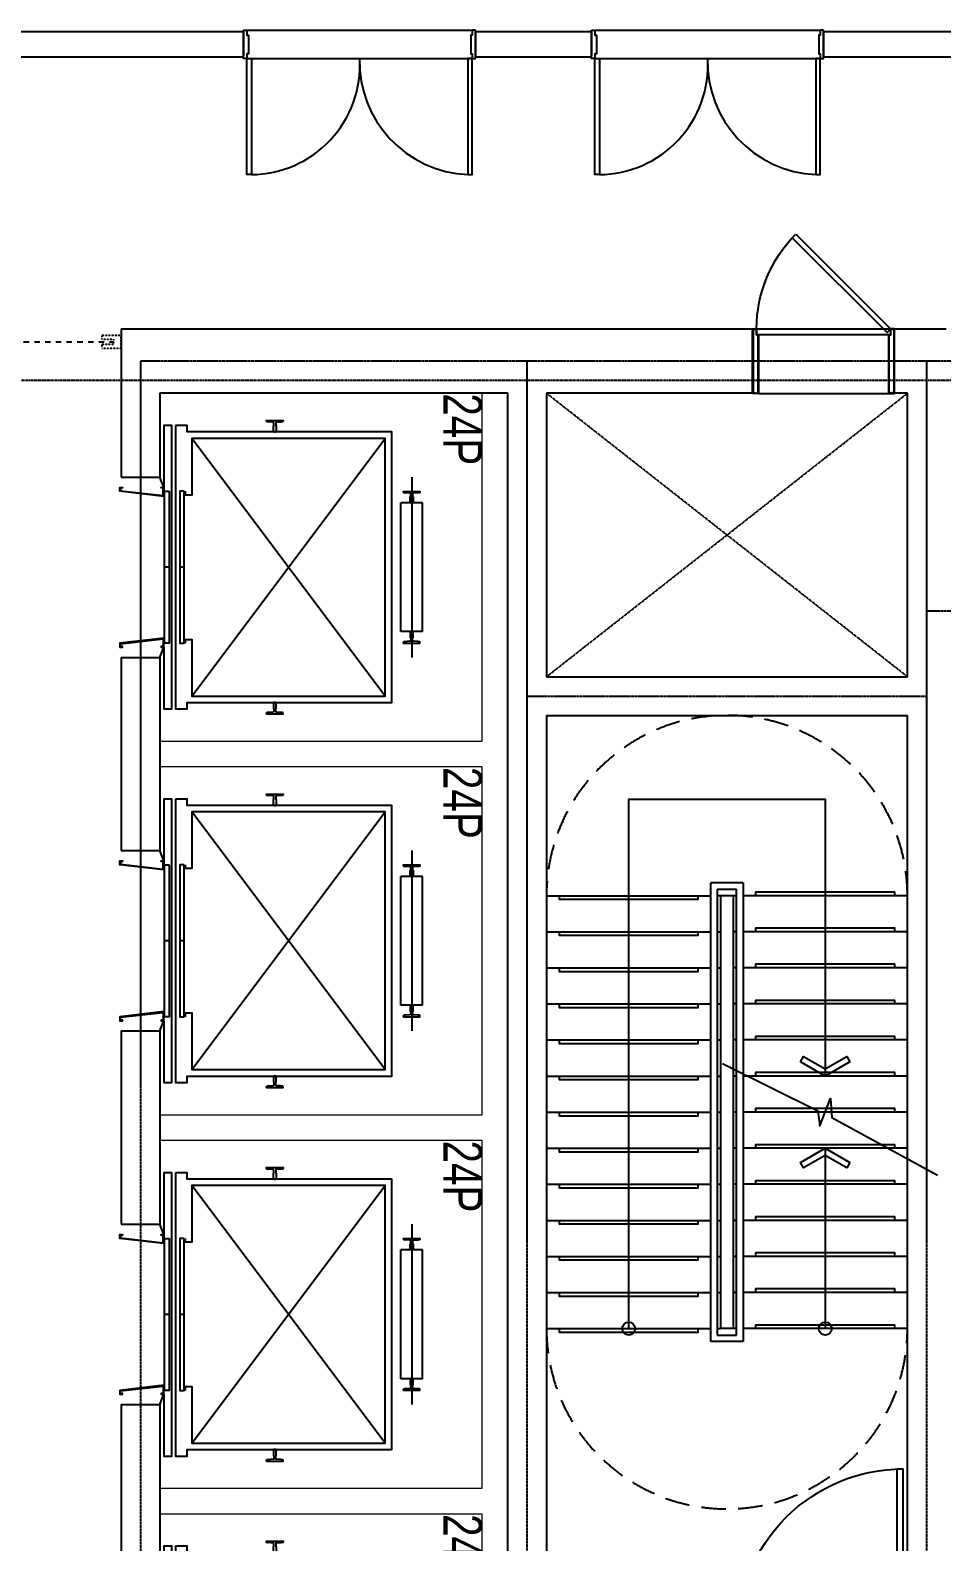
# Model space of a CAD drawing. Header units: millimetres. Extents: x -179076 to 173472, y -18667 to 271134.
# Drawn here: x -121593 to -114521, y 200502 to 212236 of the extents above; entities that cross this region are included whole.
import ezdxf
from ezdxf.enums import TextEntityAlignment as Align

# ---------------------------------------------------------------- set-up
doc = ezdxf.new("R2010")
doc.units = ezdxf.units.MM
for name, pattern in [('X-CORE_21F$0$18$0$STYLE_19', [0.83328, 0.41656, -0.41672]), ('X-CORE_21F$0$CENTER2', [1.125, 0.75, -0.125, 0.125, -0.125]), ('X-CORE_21F$0$DASHED', [3, 2, -1]), ('X-CORE_21F$0$HID', [1.5, 1, -0.5]), ('X-CORE_21F$0$HIDDEN', [9.525, 6.35, -3.175]), ('X-GRID_5~ROOF$0$CENTER2', [1.125, 0.75, -0.125, 0.125, -0.125])]:
    doc.linetypes.add(name, pattern=pattern)
doc.layers.get('0').update_dxf_attribs({"lineweight": 20})
doc.layers.get('Defpoints').update_dxf_attribs({"color": 151, "lineweight": 9})
for name, color, linetype in [('X-CORE_21F$0$A-CEN2', 8, 'X-CORE_21F$0$CENTER2'), ('X-CORE_21F$0$A-CON', 2, 'Continuous'), ('X-CORE_21F$0$A-DOOR', 4, 'Continuous'), ('X-CORE_21F$0$A-DOORF', 9, 'Continuous'), ('X-CORE_21F$0$A-ELE4', 8, 'Continuous'), ('X-CORE_21F$0$A-ELEV', 5, 'Continuous'), ('X-CORE_21F$0$A-HID2', 9, 'X-CORE_21F$0$HID'), ('X-CORE_21F$0$A-HR', 6, 'Continuous'), ('X-CORE_21F$0$A-OPEN2', 9, 'X-CORE_21F$0$DASHED'), ('X-CORE_21F$0$A-STR', 4, 'Continuous'), ('X-CORE_21F$0$A-SYM', 7, 'Continuous'), ('X-GRID_5~ROOF$0$A-CEN1', 1, 'X-GRID_5~ROOF$0$CENTER2'), ('X-INT-OFFICE-21F$0$A-DOOR', 4, 'Continuous'), ('X-INT-OFFICE-21F$0$A-DOORF', 9, 'Continuous'), ('X-INT-OFFICE-21F$0$A-ELE4', 8, 'Continuous'), ('X-INT-OFFICE-21F$0$A-WALD', 7, 'Continuous')]:
    doc.layers.add(name, color=color, linetype=linetype)
doc.styles.add('X-CORE_21F$0$X-CORE_6~19F$0$평면도$0$X-PLAN_1F$0$돋움', font='')
doc.styles.add('X-CORE_21F$0$X-PLAN$0$Standard', font='')
doc.styles.get('X-CORE_21F$0$X-CORE_6~19F$0$평면도$0$X-PLAN_1F$0$돋움').set_extended_font_data('Dotum')
doc.styles.get('X-CORE_21F$0$X-PLAN$0$Standard').set_extended_font_data('DotumChe')

# ---------------------------------------------------------------- blocks, each defined once
blk = doc.blocks.new('X-INT-OFFICE-21F$0$DOOR_2400')
at = {"layer": 'X-INT-OFFICE-21F$0$A-DOOR'}
for points in [[(41794, 101558), (41794, 101523), (41844, 101523), (41844, 101508), (42038, 101508), (42038, 101523), (42088, 101523), (42088, 101558)], [(42088, 101523), (42088, 101478), (43288, 101478), (43288, 101523)], [(41794, 99158), (41794, 99193), (41844, 99193), (41844, 99208), (42038, 99208), (42038, 99193), (42088, 99193), (42088, 99158)], [(42088, 99193), (42088, 99238), (43288, 99238), (43288, 99193)]]:
    blk.add_lwpolyline(points, close=True, dxfattribs=at)
at = {"layer": 'X-INT-OFFICE-21F$0$A-DOORF'}
for centre, radius, start, end in [((42121, 101526), 1168, 268.3863, 357.6653), ((42157, 99230), 1131, 0.4286, 93.5198)]:
    blk.add_arc(centre, radius, start, end, dxfattribs=at)
at = {"layer": 'X-INT-OFFICE-21F$0$A-ELE4'}
for p, q in [((41794, 99193), (41794, 101523)), ((42088, 99193), (42088, 101523))]:
    blk.add_line(p, q, dxfattribs=at)
blk = doc.blocks.new('X-CORE_21F$0$X-CORE_6~19F$0$20P-210-11009')
at = {"layer": 'Defpoints'}
blk.add_lwpolyline([(2050, -300), (2050, 0), (2700, 0), (2700, 2500), (0, 2500), (0, 0), (650, 0), (650, -300)], dxfattribs=at)
at = {"layer": 'X-CORE_21F$0$A-DOOR'}
for points in [[(735, 25), (735, 10), (730, 10), (730, 30), (800, 30), (760, -310), (730, -310), (730, -290), (735, -290), (735, -305), (756, -305), (794, 25)], [(1965, 25), (1965, 10), (1970, 10), (1970, 30), (1900, 30), (1940, -310), (1970, -310), (1970, -290), (1965, -290), (1965, -305), (1944, -305), (1906, 25)]]:
    blk.add_lwpolyline(points, close=True, dxfattribs=at)
at = {"layer": 'X-CORE_21F$0$A-ELEV'}
for p, q in [((850, 2039), (850, 1869)), ((1850, 2039), (850, 2039)), ((850, 2039), (850, 1869)), ((1850, 2039), (1850, 1869)), ((650, 1954), (2050, 1954)), ((773, 1907), (772, 1897)), ((1927, 1907), (1928, 1897)), ((1850, 1869), (850, 1869)), ((2350, 1749), (350, 249)), ((2350, 249), (350, 1749)), ((300, 886), (300, 898)), ((300, 898), (300, 886)), ((2477, 845), (2478, 835)), ((1350, 189), (1350, 154)), ((1350, 72), (1350, 37))]:
    blk.add_line(p, q, dxfattribs=at)
for points in [[(761, 1890), (765, 1890), (761, 1890), (761, 2018), (765, 2018, -0.397026), (772, 2011), (773, 2001), (775, 1968, 0.397088), (782, 1961), (800, 1961, 0.414214), (804, 1965), (847, 1965, -0.414214), (850, 1963), (850, 1945, -0.414214), (847, 1943), (804, 1943, 0.414214), (800, 1947), (782, 1947, 0.397073), (775, 1940), (772, 1897, -0.397026), (765, 1890, 0.397026), (772, 1897, -0.397026), (765, 1890)], [(1939, 1890), (1935, 1890), (1939, 1890), (1939, 2018), (1935, 2018, 0.397026), (1928, 2011), (1927, 2001), (1925, 1968, -0.397088), (1918, 1961), (1900, 1961, -0.414214), (1896, 1965), (1853, 1965, 0.414214), (1850, 1963), (1850, 1945, 0.414214), (1853, 1943), (1896, 1943, -0.414214), (1900, 1947), (1918, 1947, -0.397073), (1925, 1940), (1928, 1897, 0.397026), (1935, 1890, -0.397026), (1928, 1897, 0.397026), (1935, 1890)], [(211, 828), (215, 828), (211, 828), (211, 956), (215, 956, -0.397026), (222, 949), (223, 939), (225, 906, 0.397088), (232, 899), (250, 899, 0.414214), (254, 903), (297, 903, -0.414214), (300, 901), (300, 883, -0.414214), (297, 881), (254, 881, 0.414214), (250, 885), (232, 885, 0.397073), (225, 878), (222, 835, -0.397026), (215, 828, 0.397026), (222, 835, -0.397026), (215, 828)], [(2489, 828), (2485, 828), (2489, 828), (2489, 956), (2485, 956, 0.397026), (2478, 949), (2477, 939), (2475, 906, -0.397088), (2468, 899), (2450, 899, -0.414214), (2446, 903), (2403, 903, 0.414214), (2400, 901), (2400, 883, 0.414214), (2403, 881), (2446, 881, -0.414214), (2450, 885), (2468, 885, -0.397073), (2475, 878), (2478, 835, 0.397026), (2485, 828, -0.397026), (2478, 835, 0.397026), (2485, 828)]]:
    blk.add_lwpolyline(points, format="xyb", dxfattribs=at)
for points in [[(250, 122), (2450, 122), (2450, 212), (2400, 212), (2400, 1799), (300, 1799), (300, 212), (250, 212)], [(760, 189), (760, 154), (1940, 154), (1940, 189)], [(760, 72), (1940, 72), (1940, 37), (760, 37)]]:
    blk.add_lwpolyline(points, close=True, dxfattribs=at)
for points in [[(1940, 199), (1910, 199), (1910, 249), (2350, 249), (2350, 1749), (350, 1749), (350, 249), (790, 249), (790, 199), (760, 199)], [(2050, 0), (1970, 30), (2450, 30), (2450, 92), (250, 92), (250, 30), (730, 30), (650, 0)]]:
    blk.add_lwpolyline(points, dxfattribs=at)
at = {"layer": 'Defpoints', "style": 'X-CORE_21F$0$X-CORE_6~19F$0$평면도$0$X-PLAN_1F$0$돋움', "width": 0.8}
blk.add_text('24P', height=300, dxfattribs=at).set_placement((0, 2500), align=Align.TOP_LEFT)
blk = doc.blocks.new('X-CORE_21F$0$SD-1350-220')
at = {"layer": 'X-CORE_21F$0$A-DOOR'}
for points in [[(35, 25), (80, 25), (80, 1305), (35, 1305)], [(0, -195), (35, -195), (35, -145), (50, -145), (50, -25), (35, -25), (35, 25), (0, 25)], [(1350, -195), (1315, -195), (1315, -145), (1300, -145), (1300, -25), (1315, -25), (1315, 25), (1350, 25)]]:
    blk.add_lwpolyline(points, close=True, dxfattribs=at)
at = {"layer": 'X-CORE_21F$0$A-DOORF'}
blk.add_arc((35, 25), 1280, 359.9893, 90, dxfattribs=at)
at = {"layer": 'X-CORE_21F$0$A-ELE4'}
for p, q in [((1315, 25), (35, 25)), ((1315, -195), (35, -195))]:
    blk.add_line(p, q, dxfattribs=at)
at = {"layer": 'Defpoints', "linetype": 'Continuous', "style": 'X-CORE_21F$0$X-PLAN$0$Standard', "text_generation_flag": 6}
blk.add_text('SD-1350-220', height=37.5, rotation=180, dxfattribs=at).set_placement((251, -91), align=Align.MIDDLE)
blk = doc.blocks.new('*U331')
at = {"layer": 'X-CORE_21F$0$A-DOOR', "color": 8}
for p, q in [((1067, 0), (30, 0)), ((45, -45), (1052, -45)), ((1052, -499), (45, -499))]:
    blk.add_line(p, q, dxfattribs=at)
at = {"layer": 'X-CORE_21F$0$A-DOOR'}
for points in [[(763, 733), (30, 0), (58, -28), (792, 705)], [(2, -15), (2, -15), (2, -15), (0, -15), (0, 0), (30, 0), (30, -45), (45, -45), (45, -499), (0, -499), (0, -484), (2, -484), (2, -484), (2, -484), (2, -497), (43, -497), (43, -47), (28, -47), (28, -2), (2, -2)], [(1095, -15), (1095, -15), (1095, -15), (1097, -15), (1097, 0), (1067, 0), (1067, -45), (1052, -45), (1052, -499), (1097, -499), (1097, -484), (1095, -484), (1095, -484), (1095, -484), (1095, -497), (1054, -497), (1054, -47), (1069, -47), (1069, -2), (1095, -2)]]:
    blk.add_lwpolyline(points, close=True, dxfattribs=at)
at = {"layer": 'X-CORE_21F$0$A-DOOR', "color": 8}
for points in [[(20, -497), (2, -497), (2, -2), (20, -2), (20, -3), (3, -3), (3, -495), (20, -495)], [(1077, -497), (1095, -497), (1095, -2), (1077, -2), (1077, -3), (1094, -3), (1094, -495), (1077, -495)]]:
    blk.add_lwpolyline(points, close=True, dxfattribs=at)
blk.add_arc((30, 0), 1037, 0, 45, dxfattribs=at)

msp = doc.modelspace()

# ---------------------------------------------------------------- linework, layer by layer
at = {"layer": 'X-CORE_21F$0$A-CEN2'}
for p, q in [((-111437.3, 209667.5), (-120737.3, 209667.5)), ((-120737.3, 209667.5), (-120737.3, 197767.5)), ((-117737.3, 197767.5), (-117737.3, 209667.5)), ((-114637.3, 197767.5), (-114637.3, 209667.5)), ((-111437.3, 207727.4), (-114637.3, 207727.4)), ((-117737.3, 207067.5), (-114637.3, 207067.5))]:
    msp.add_line(p, q, dxfattribs=at)
at = {"layer": 'X-CORE_21F$0$A-CON', "ltscale": 10}
for p, q in [((-120887.3, 209917.5), (-120887.3, 208767.5)), ((-120887.3, 209917.5), (-115989.7, 209917.5)), ((-115989.7, 209417.5), (-115989.7, 209917.5)), ((-114887.3, 209917.5), (-114487.3, 209917.5)), ((-114887.3, 209417.5), (-114887.3, 209917.5)), ((-117887.3, 209417.5), (-120587.3, 209417.5)), ((-120587.3, 209417.5), (-120587.3, 208767.5)), ((-117887.3, 198017.5), (-117887.3, 209417.5)), ((-115989.7, 209417.5), (-117587.3, 209417.5)), ((-117587.3, 209417.5), (-117587.3, 207217.5)), ((-114787.3, 209417.5), (-114887.3, 209417.5)), ((-114787.3, 207217.5), (-114787.3, 209417.5)), ((-120887.3, 208767.5), (-120587.3, 208767.5)), ((-120887.3, 207367.5), (-120887.3, 205867.5)), ((-120887.3, 207367.5), (-120587.3, 207367.5)), ((-120587.3, 207367.5), (-120587.3, 205867.5)), ((-117587.3, 207217.5), (-114787.3, 207217.5)), ((-117587.3, 206917.5), (-117587.3, 199867.5)), ((-117587.3, 206917.5), (-114787.3, 206917.5)), ((-114787.3, 197517.5), (-114787.3, 206917.5)), ((-120887.3, 205867.5), (-120587.3, 205867.5)), ((-120887.3, 204467.5), (-120587.3, 204467.5)), ((-120887.3, 204467.5), (-120887.3, 202967.5)), ((-120587.3, 204467.5), (-120587.3, 202967.5)), ((-120887.3, 202967.5), (-120587.3, 202967.5)), ((-120887.3, 201567.5), (-120587.3, 201567.5)), ((-120887.3, 201567.5), (-120887.3, 200067.5)), ((-120587.3, 201567.5), (-120587.3, 200067.5))]:
    msp.add_line(p, q, dxfattribs=at)
at = {"layer": 'X-CORE_21F$0$A-ELE4'}
for points in [[(-116412.3, 205517.5), (-116412.3, 205487.5), (-117487.3, 205487.5), (-117487.3, 205517.5)], [(-115962.3, 205517.5), (-115962.3, 205547.5), (-114887.3, 205547.5), (-114887.3, 205517.5)], [(-116412.3, 205237.5), (-116412.3, 205207.5), (-117487.3, 205207.5), (-117487.3, 205237.5)], [(-115962.3, 205237.5), (-115962.3, 205267.5), (-114887.3, 205267.5), (-114887.3, 205237.5)], [(-115962.3, 204957.5), (-115962.3, 204987.5), (-114887.3, 204987.5), (-114887.3, 204957.5)], [(-116412.3, 204957.5), (-116412.3, 204927.5), (-117487.3, 204927.5), (-117487.3, 204957.5)], [(-116412.3, 204677.5), (-116412.3, 204647.5), (-117487.3, 204647.5), (-117487.3, 204677.5)], [(-115962.3, 204677.5), (-115962.3, 204707.5), (-114887.3, 204707.5), (-114887.3, 204677.5)], [(-116412.3, 204397.5), (-116412.3, 204367.5), (-117487.3, 204367.5), (-117487.3, 204397.5)], [(-115962.3, 204397.5), (-115962.3, 204427.5), (-114887.3, 204427.5), (-114887.3, 204397.5)], [(-116412.3, 204117.5), (-116412.3, 204087.5), (-117487.3, 204087.5), (-117487.3, 204117.5)], [(-115962.3, 204117.5), (-115962.3, 204147.5), (-114887.3, 204147.5), (-114887.3, 204117.5)], [(-116412.3, 203837.5), (-116412.3, 203807.5), (-117487.3, 203807.5), (-117487.3, 203837.5)], [(-115962.3, 203837.5), (-115962.3, 203867.5), (-114887.3, 203867.5), (-114887.3, 203837.5)], [(-115962.3, 203557.5), (-115962.3, 203587.5), (-114887.3, 203587.5), (-114887.3, 203557.5)], [(-116412.3, 203557.5), (-116412.3, 203527.5), (-117487.3, 203527.5), (-117487.3, 203557.5)], [(-116412.3, 203277.5), (-116412.3, 203247.5), (-117487.3, 203247.5), (-117487.3, 203277.5)], [(-115962.3, 203277.5), (-115962.3, 203307.5), (-114887.3, 203307.5), (-114887.3, 203277.5)], [(-116412.3, 202997.5), (-116412.3, 202967.5), (-117487.3, 202967.5), (-117487.3, 202997.5)], [(-115962.3, 202997.5), (-115962.3, 203027.5), (-114887.3, 203027.5), (-114887.3, 202997.5)], [(-116412.3, 202717.5), (-116412.3, 202687.5), (-117487.3, 202687.5), (-117487.3, 202717.5)], [(-115962.3, 202717.5), (-115962.3, 202747.5), (-114887.3, 202747.5), (-114887.3, 202717.5)], [(-116412.3, 202437.5), (-116412.3, 202407.5), (-117487.3, 202407.5), (-117487.3, 202437.5)], [(-115962.3, 202437.5), (-115962.3, 202467.5), (-114887.3, 202467.5), (-114887.3, 202437.5)], [(-115962.3, 202157.5), (-115962.3, 202187.5), (-114887.3, 202187.5), (-114887.3, 202157.5)], [(-116412.3, 202157.5), (-116412.3, 202127.5), (-117487.3, 202127.5), (-117487.3, 202157.5)]]:
    msp.add_lwpolyline(points, dxfattribs=at)
at = {"layer": 'X-CORE_21F$0$A-HID2', "linetype": 'X-CORE_21F$0$18$0$STYLE_19', "ltscale": 100}
msp.add_lwpolyline([(-124227.3, 209817.5), (-120947.3, 209817.5)], dxfattribs=at)
at = {"layer": 'X-CORE_21F$0$A-HID2', "linetype": 'X-CORE_21F$0$18$0$STYLE_19'}
msp.add_lwpolyline([(-121037.3, 209837.5), (-120947.3, 209837.5), (-120947.3, 209797.5), (-121037.3, 209797.5), (-121037.3, 209767.5), (-120887.3, 209767.5), (-120887.3, 209867.5), (-121037.3, 209867.5), (-121037.3, 209837.5)], dxfattribs=at)
at = {"layer": 'X-CORE_21F$0$A-HR'}
for p, q in [((-116312.3, 202057.5), (-116312.3, 205617.5)), ((-116062.3, 205617.5), (-116312.3, 205617.5)), ((-116062.3, 205617.5), (-116062.3, 202057.5)), ((-116262.3, 205567.5), (-116262.3, 202107.5)), ((-116262.3, 205567.5), (-116112.3, 205567.5)), ((-116112.3, 202107.5), (-116112.3, 205567.5)), ((-116262.3, 202107.5), (-116112.3, 202107.5))]:
    msp.add_line(p, q, dxfattribs=at)
msp.add_lwpolyline([(-116062.3, 202057.5), (-116312.3, 202057.5)], dxfattribs=at)
at = {"layer": 'X-CORE_21F$0$A-OPEN2'}
for p, q in [((-117587.3, 207217.5), (-114787.3, 209417.5)), ((-114787.3, 207217.5), (-117587.3, 209417.5))]:
    msp.add_line(p, q, dxfattribs=at)
at = {"layer": 'X-CORE_21F$0$A-STR'}
for p, q in [((-117587.3, 205517.5), (-116312.3, 205517.5)), ((-116112.3, 205517.5), (-116262.3, 205517.5)), ((-116237.3, 205517.5), (-116237.3, 202157.5)), ((-116137.3, 202157.5), (-116137.3, 205517.5)), ((-114787.3, 205517.5), (-116062.3, 205517.5)), ((-117587.3, 205237.5), (-116312.3, 205237.5)), ((-116262.3, 205237.5), (-116237.3, 205237.5)), ((-116112.3, 205237.5), (-116137.3, 205237.5)), ((-114787.3, 205237.5), (-116062.3, 205237.5)), ((-117587.3, 204957.5), (-116312.3, 204957.5)), ((-116262.3, 204957.5), (-116237.3, 204957.5)), ((-116112.3, 204957.5), (-116137.3, 204957.5)), ((-114787.3, 204957.5), (-116062.3, 204957.5)), ((-117587.3, 204677.5), (-116312.3, 204677.5)), ((-116262.3, 204677.5), (-116237.3, 204677.5)), ((-116112.3, 204677.5), (-116137.3, 204677.5)), ((-114787.3, 204677.5), (-116062.3, 204677.5)), ((-117587.3, 204397.5), (-116312.3, 204397.5)), ((-116262.3, 204397.5), (-116237.3, 204397.5)), ((-116112.3, 204397.5), (-116137.3, 204397.5)), ((-114787.3, 204397.5), (-116062.3, 204397.5)), ((-117587.3, 204117.5), (-116312.3, 204117.5)), ((-116262.3, 204117.5), (-116237.3, 204117.5)), ((-116112.3, 204117.5), (-116137.3, 204117.5)), ((-114787.3, 204117.5), (-116062.3, 204117.5)), ((-117587.3, 203837.5), (-116312.3, 203837.5)), ((-116262.3, 203837.5), (-116237.3, 203837.5)), ((-116112.3, 203837.5), (-116137.3, 203837.5)), ((-114787.3, 203837.5), (-116062.3, 203837.5)), ((-117587.3, 203557.5), (-116312.3, 203557.5)), ((-116262.3, 203557.5), (-116237.3, 203557.5)), ((-116112.3, 203557.5), (-116137.3, 203557.5)), ((-114787.3, 203557.5), (-116062.3, 203557.5)), ((-117587.3, 203277.5), (-116312.3, 203277.5)), ((-116262.3, 203277.5), (-116237.3, 203277.5)), ((-116112.3, 203277.5), (-116137.3, 203277.5)), ((-114787.3, 203277.5), (-116062.3, 203277.5)), ((-117587.3, 202997.5), (-116312.3, 202997.5)), ((-116262.3, 202997.5), (-116237.3, 202997.5)), ((-116112.3, 202997.5), (-116137.3, 202997.5)), ((-114787.3, 202997.5), (-116062.3, 202997.5)), ((-117587.3, 202717.5), (-116312.3, 202717.5)), ((-116262.3, 202717.5), (-116237.3, 202717.5)), ((-116112.3, 202717.5), (-116137.3, 202717.5)), ((-114787.3, 202717.5), (-116062.3, 202717.5)), ((-117587.3, 202437.5), (-116312.3, 202437.5)), ((-116262.3, 202437.5), (-116237.3, 202437.5)), ((-116112.3, 202437.5), (-116137.3, 202437.5)), ((-114787.3, 202437.5), (-116062.3, 202437.5)), ((-117587.3, 202157.5), (-116312.3, 202157.5)), ((-116262.3, 202157.5), (-116237.3, 202157.5)), ((-116137.3, 202157.5), (-116237.3, 202157.5)), ((-116112.3, 202157.5), (-116137.3, 202157.5)), ((-114787.3, 202157.5), (-116062.3, 202157.5))]:
    msp.add_line(p, q, dxfattribs=at)
at = {"layer": 'X-CORE_21F$0$A-STR', "color": 8, "linetype": 'X-CORE_21F$0$HIDDEN', "ltscale": 30}
for centre, start, end in [((-116187.3, 205517.5), 0, 180), ((-116187.3, 202157.5), 180, 0)]:
    msp.add_arc(centre, 1400, start, end, dxfattribs=at)
at = {"layer": 'X-CORE_21F$0$A-SYM'}
for points in [[(-116949.8, 202157.5), (-116949.8, 206267.5), (-115424.8, 206267.5), (-115424.8, 204117.5)], [(-116221.2, 204213.9), (-115482.8, 203846.8), (-115466.3, 203731), (-115383.3, 203944), (-115373.4, 203795.9), (-114554.2, 203349.4)], [(-115424.8, 203557.5), (-115424.8, 202157.5)]]:
    msp.add_lwpolyline(points, dxfattribs=at)
for points in [[(-115616.8, 204228.3), (-115592.8, 204269.9), (-115424.8, 204172.9), (-115256.8, 204269.9), (-115232.8, 204228.3), (-115424.8, 204117.5)], [(-115232.8, 203446.6), (-115256.8, 203405), (-115424.8, 203502), (-115592.8, 203405), (-115616.8, 203446.6), (-115424.8, 203557.5)]]:
    msp.add_lwpolyline(points, close=True, dxfattribs=at)
for centre in [(-116949.8, 202157.5), (-115424.8, 202157.5)]:
    msp.add_circle(centre, 50, dxfattribs=at)
at = {"layer": 'X-GRID_5~ROOF$0$A-CEN1', "ltscale": 10}
msp.add_lwpolyline([(-93987.3, 209517.5), (-163987.3, 209517.5)], dxfattribs=at)
at = {"layer": 'X-INT-OFFICE-21F$0$A-WALD'}
for p, q in [((-133437.3, 212225.9), (-119937.3, 212225.9)), ((-119937.3, 212235.9), (-119937.3, 212035.9)), ((-118137.3, 212225.9), (-117237.3, 212225.9)), ((-118137.3, 212225.9), (-118137.3, 212025.9)), ((-117237.3, 212235.9), (-117237.3, 212035.9)), ((-115437.3, 212225.9), (-112887.3, 212225.9)), ((-115437.3, 212225.9), (-115437.3, 212025.9)), ((-119937.3, 212025.9), (-133437.3, 212025.9)), ((-117237.3, 212025.9), (-118137.3, 212025.9)), ((-112887.3, 212025.9), (-115437.3, 212025.9))]:
    msp.add_line(p, q, dxfattribs=at)

# ---------------------------------------------------------------- block references
at = {"xscale": 0.7499999999999954, "yscale": 0.7499999999999954, "zscale": 0.7499999999999954, "rotation": 270}
for p in [(-194305.9, 243581.6), (-191605.9, 243581.6)]:
    msp.add_blockref('X-INT-OFFICE-21F$0$DOOR_2400', p, dxfattribs=at)
at = {"rotation": 270}
for p in [(-120587.3, 209417.5), (-120587.3, 206517.5), (-120587.3, 203617.5), (-120587.3, 200717.5)]:
    msp.add_blockref('X-CORE_21F$0$X-CORE_6~19F$0$20P-210-11009', p, dxfattribs=at)
at = {"xscale": -1}
msp.add_blockref('X-CORE_21F$0$SD-1350-220', (-114787.3, 199762.5), dxfattribs=at)
at = {"layer": 'X-CORE_21F$0$A-DOOR', "xscale": -1.002688381276786, "yscale": 1.002688381276786, "zscale": 1.002688381276786}
msp.add_blockref('*U331', (-114887.3, 209917.5), dxfattribs=at)

doc.saveas('drawing.dxf')
